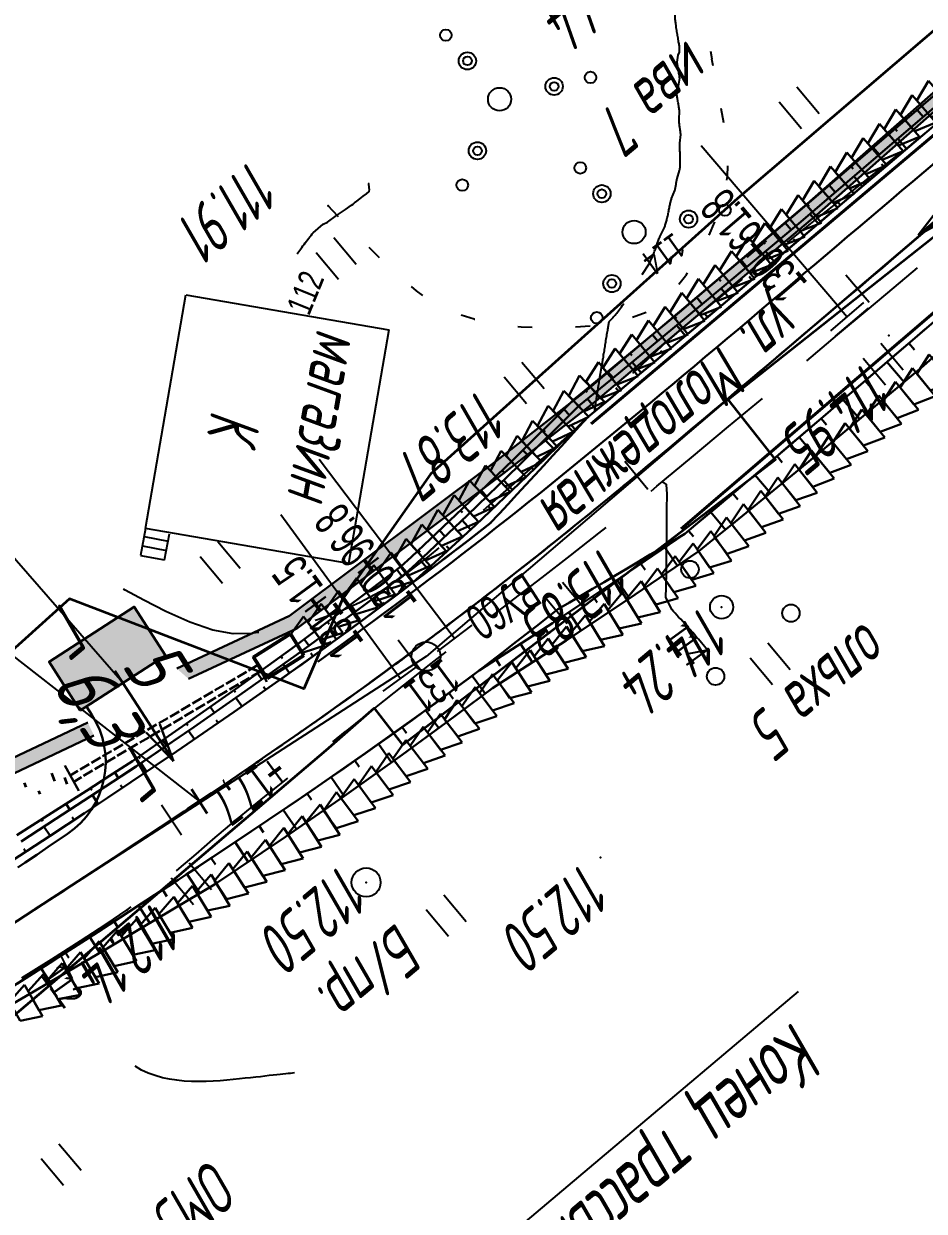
# Model space of a CAD drawing. Header units: millimetres. Extents: x -1799 to 6962, y -1020 to 4121.
# Drawn here: x 6641.5 to 6703.7, y -978.3 to -896.3 of the extents above; entities that cross this region are included whole.
import ezdxf
from ezdxf import colors
from ezdxf.entities.mleader import LeaderData, LeaderLine
from ezdxf.math import Vec2, Vec3

# ---------------------------------------------------------------- set-up
doc = ezdxf.new("R2010")
doc.units = ezdxf.units.MM
for name, pattern in [('ACAD_ISO02W100', [15, 12, -3]), ('CONTI', [0]), ('STROT', [1.7, 0.5, -1.2])]:
    doc.linetypes.add(name, pattern=pattern)
for name, color, linetype, lineweight in [('10', 1, 'Continuous', 35), ('Гравий', 30, 'Continuous', 35), ('КОПИЯ_ОСЬ_13_ОТКОСЫ', 7, 'Continuous', 30), ('КОПИЯ_ОСЬ_ГРАНИЦЫ_ПОЛОС', 7, 'Continuous', 30), ('КОПИЯ_ОСЬ_ОТКОСЫ', 7, 'Continuous', 30), ('Огражд-перила', 1, 'ограждение2', 40), ('ОСЬ_ВЕРХ_ПОКРЫТИЯ_ГРАНИЦЫ_ПОЛОС', 7, 'Continuous', 30), ('ОСЬ_ВЕРХ_ПОКРЫТИЯ_ОСЬ', 1, 'Continuous', 30), ('Ось_примыкания', 1, 'Continuous', 35), ('Отметки', 5, 'Continuous', 30), ('Тротуар', 40, 'Continuous', 35), ('Трубы мет.', 7, 'ACAD_ISO02W100', 30), ('Уклоны ПЧ', 5, 'Continuous', 30)]:
    doc.layers.add(name, color=color, linetype=linetype, lineweight=lineweight)
for name, color, linetype in [('GOR_BDEFAULT', 212, 'CONTI'), ('NAD_MDEFAULT', 7, 'CONTI'), ('PI_OTDEFAULT', 172, 'CONTI'), ('PI_TTDEFAULT', 5, 'CONTI'), ('SIT_LDEFAULT', 7, 'CONTI'), ('USLZNDEFAULT', 7, 'CONTI'), ('канава', 7, 'Continuous'), ('канавы', 14, 'Continuous'), ('КОПИЯ_ОСЬ_ТАНГЕНСЫ', 1, 'Continuous'), ('ОСЬ_ВЕРХ_ПОКРЫТИЯ_ПИКЕТЫ', 1, 'Continuous'), ('ОСЬ_ВЕРХ_ПОКРЫТИЯ_РАЗБИВКА_КРИВ', 1, 'Continuous'), ('ОСЬ_ВЕРХ_ПОКРЫТИЯ_ТАНГЕНСЫ', 1, 'Continuous'), ('разметка', 7, 'Continuous')]:
    doc.layers.add(name, color=color, linetype=linetype)
doc.layers.get('КОПИЯ_ОСЬ_ОТКОСЫ').off()
doc.styles.add('eskd', font='spds.shx', dxfattribs={"width": 1.2, "oblique": 15})
doc.styles.add('SHRFT', font='TXT', dxfattribs={"width": 3.5})
doc.styles.get("Standard").update_dxf_attribs({"font": 'arial.ttf'})
doc.styles.add('ГОСТ', font='', dxfattribs={"oblique": 15, "height": 4})
doc.styles.get('ГОСТ').set_extended_font_data('GOST type A')
doc.linetypes.add('ограждение2', pattern='A,0.25,-0.1,[132,ltypeshp.shx,S=0.1,R=0,X=-0.1,Y=0],-0.1,1', length=1.45)

# ---------------------------------------------------------------- blocks, each defined once
blk = doc.blocks.new('BL_2011')
at = {"color": 0}
for p, q in [((0, 0), (0, 2.4)), ((1.6, 0), (1.6, 2.4))]:
    blk.add_line(p, q, dxfattribs=at)
blk = doc.blocks.new('BL_20')
at = {"color": 0}
blk.add_circle((0, 0), 1, dxfattribs=at)
blk = doc.blocks.new('BL_172')
at = {"color": 0}
for centre, radius in [((0, 3.4), 0.6), ((0, 0), 0.8), ((-3.4, -3.4), 0.6), ((3.4, -3.4), 0.6)]:
    blk.add_circle(centre, radius, dxfattribs=at)
blk = doc.blocks.new('BL_2010')
at = {"color": 0}
for centre, radius in [((0, 5.78), 0.4), ((0, 3.46), 0.6), ((0, 3.46), 0.3), ((0, 0), 0.8), ((-3.46, -1.74), 0.6), ((-3.46, -1.74), 0.3), ((3.46, -1.74), 0.6), ((3.46, -1.74), 0.3), ((-5.78, -2.88), 0.4), ((5.78, -2.88), 0.4)]:
    blk.add_circle(centre, radius, dxfattribs=at)
blk = doc.blocks.new('6')
at = {"layer": 'канава', "color": 5, "linetype": 'Continuous', "lineweight": 30}
for p, q in [((-1.5, -1.25), (-1.5, 1.25)), ((0, 0.75), (-1.5, 1.25)), ((0, 0.75), (0, -0.75)), ((0, -0.75), (-1.5, -1.25))]:
    blk.add_line(p, q, dxfattribs=at)
blk = doc.blocks.new('*U60')
at = {"layer": 'КОПИЯ_ОСЬ_13_ОТКОСЫ'}
for points in [[(139.828, -781.421), (124.639, -794.432), (118.802, -799.315), (116.616, -801.136), (111.51, -805.35), (110.049, -806.542), (109.317, -807.136), (105.14, -811.284), (101.623, -814.691), (98.065, -818.047), (97.347, -818.711), (94.844, -820.625), (93.662, -821.511), (89.789, -824.346), (85.868, -827.133), (82.702, -829.334), (78.711, -832.055), (77.131, -833.095), (75.546, -834.132), (73.162, -835.683), (70.772, -837.229)], [(154.577, -767.893), (124.228, -793.95), (118.413, -798.857), (116.236, -800.687), (111.152, -804.919), (109.697, -806.117), (108.968, -806.714), (104.79, -810.85), (101.274, -814.246), (97.717, -817.591), (97, -818.253), (94.502, -820.163), (93.315, -821.037), (89.471, -823.898), (85.577, -826.711), (82.431, -828.934), (78.465, -831.684), (76.877, -832.711), (75.285, -833.735), (72.891, -835.267), (70.489, -836.794)], [(132.679, -786.694), (133.1, -787.184)], [(131.162, -787.997), (131.302, -788.16)], [(129.645, -789.3), (130.062, -789.786)], [(128.127, -790.603), (128.266, -790.765)], [(126.61, -791.905), (127.024, -792.388)], [(125.092, -793.208), (125.23, -793.369)], [(123.57, -794.505), (123.976, -794.986)], [(122.042, -795.795), (122.177, -795.956)], [(120.513, -797.085), (120.908, -797.553)], [(118.985, -798.375), (119.116, -798.531)], [(117.454, -799.663), (117.837, -800.119)], [(115.922, -800.948), (116.049, -801.1)], [(114.385, -802.228), (114.755, -802.672)], [(112.848, -803.507), (112.971, -803.655)], [(111.311, -804.787), (111.67, -805.218)], [(109.767, -806.059), (109.886, -806.203)], [(108.281, -807.394), (108.666, -807.783)], [(106.86, -808.801), (106.988, -808.931)], [(105.438, -810.208), (105.827, -810.601)], [(104.008, -811.605), (104.136, -811.738)], [(102.569, -812.995), (102.958, -813.398)], [(101.129, -814.383), (101.257, -814.519)], [(99.672, -815.753), (100.06, -816.165)], [(98.215, -817.123), (98.344, -817.26)], [(96.729, -818.46), (97.079, -818.917)], [(95.141, -819.675), (95.257, -819.827)], [(93.539, -820.872), (93.886, -821.343)], [(91.934, -822.065), (92.05, -822.222)], [(90.329, -823.259), (90.662, -823.707)], [(88.717, -824.443), (88.826, -824.593)], [(87.096, -825.614), (87.405, -826.041)], [(85.474, -826.784), (85.575, -826.928)], [(83.84, -827.938), (84.127, -828.344)], [(82.205, -829.09), (82.3, -829.226)], [(80.562, -830.23), (80.827, -830.612)], [(78.918, -831.369), (79.007, -831.497)], [(77.249, -832.47), (77.497, -832.854)], [(75.568, -833.554), (75.65, -833.682)], [(73.883, -834.632), (74.146, -835.043)], [(72.197, -835.708), (72.284, -835.845)]]:
    blk.add_lwpolyline(points, dxfattribs=at)
blk = doc.blocks.new('_None')
blk = doc.blocks.new('Крест')
at = {"layer": 'Отметки'}
for points in [[(0, 1), (0, -1)], [(-1, 0), (1, 0)]]:
    blk.add_lwpolyline(points, dxfattribs=at)
blk = doc.blocks.new('Стрелка')
at = {"layer": 'Уклоны ПЧ', "ltscale": 2}
for points in [[(-0.023, -0.048), (-0.023, 17.972)], [(-0.023, -0.048), (-0.578, 2.622)], [(-0.023, -0.048), (0.532, 2.622)]]:
    blk.add_lwpolyline(points, dxfattribs=at)

msp = doc.modelspace()

# ---------------------------------------------------------------- hatches: boundary and pattern name
at = {"layer": 'Гравий', "ltscale": 7}
msp.add_hatch(color=256, dxfattribs=at).paths.add_polyline_path([(6651.273, -939.926), (6649.127, -936.571), (6643.232, -940.382), (6645.395, -943.727)])
at = {"layer": 'Тротуар', "lineweight": 30, "ltscale": 7}
for points in [[(6726.216, -882.144), (6715.693, -891.382), (6704.525, -900.89), (6695.621, -908.729), (6680.401, -921.575), (6674.05, -926.549), (6659.844, -937.199), (6652.054, -940.83), (6652.871, -941.553), (6659.998, -938.231), (6660.361, -938.062), (6660.957, -937.615), (6674.659, -927.343), (6681.032, -922.351), (6696.274, -909.486), (6705.367, -901.481), (6716.077, -892.422), (6726.484, -883.18)], [(6637.452, -949.941), (6638.989, -948.947), (6646.339, -945.469), (6645.911, -944.566), (6638.502, -948.071), (6635.978, -949.505), (6630.981, -951.44), (6625.84, -954.862), (6625.056, -955.523), (6615.397, -966.206), (6616.963, -968.487), (6618.001, -968.233), (6616.669, -966.291), (6625.734, -956.259), (6626.442, -955.663), (6631.444, -952.333), (6636.533, -950.363)]]:
    msp.add_hatch(color=256, dxfattribs=at).paths.add_polyline_path(points)

# ---------------------------------------------------------------- linework, layer by layer
at = {"linetype": 'Continuous'}
msp.add_lwpolyline([(6694.979, -963.148), (6653.886, -997.815), (6612.532, -976.691)], dxfattribs=at)
at = {"layer": '10'}
for points in [[(6665.698, -943.573), (6667.658, -946.113), (6693.418, -926.393), (6690.158, -922.253), (6716.348, -901.533), (6718.498, -904.333), (6768.788, -862.303), (6777.188, -859.553), (6869.688, -782.433), (6884.528, -761.723), (6893.698, -739.663), (6896.038, -716.233), (6894.478, -695.143), (6882.058, -646.693)], [(6864.268, -742.903), (6853.348, -765.163), (6762.268, -847.203), (6690.788, -908.353), (6671.228, -925.923), (6669.588, -927.403), (6663.488, -936.093), (6660.838, -942.243), (6644.658, -936.023), (6598.008, -978.063), (6595.598, -980.003), (6609.768, -992.213), (6612.618, -989.123), (6619.488, -982.923), (6619.488, -982.923), (6662.378, -946.483), (6665.698, -943.573)], [(6762.268, -847.203), (6690.788, -908.353), (6671.228, -925.923), (6669.588, -927.403), (6663.488, -936.093), (6660.838, -942.243), (6644.658, -936.023), (6598.008, -978.063), (6595.598, -980.003), (6609.768, -992.213), (6612.618, -989.123), (6619.488, -982.923), (6619.488, -982.923), (6662.378, -946.483), (6665.698, -943.573), (6667.658, -946.113), (6693.418, -926.393), (6690.158, -922.253), (6716.348, -901.533)]]:
    msp.add_lwpolyline(points, dxfattribs=at)
at = {"layer": 'GOR_BDEFAULT', "color": 212, "flags": 128}
for points, elevation in [([(6684.222, -913.611), (6684.692, -912.871), (6684.712, -912.831), (6684.742, -912.781), (6684.762, -912.731), (6684.792, -912.681), (6684.812, -912.621), (6684.842, -912.561), (6684.872, -912.501), (6684.892, -912.431), (6684.922, -912.371), (6684.952, -912.301), (6684.982, -912.231), (6685.012, -912.161), (6685.042, -912.091), (6685.062, -912.011), (6685.092, -911.941), (6685.122, -911.871), (6685.152, -911.791), (6685.172, -911.721), (6685.202, -911.651), (6685.232, -911.571), (6685.252, -911.501), (6685.282, -911.431), (6685.302, -911.361), (6685.322, -911.301), (6685.352, -911.231), (6685.372, -911.171), (6685.392, -911.111), (6685.422, -911.061), (6685.442, -911.011), (6685.462, -910.961), (6685.742, -910.421), (6685.752, -910.371), (6685.772, -910.321), (6685.792, -910.261), (6685.812, -910.201), (6685.832, -910.131), (6685.852, -910.071), (6685.872, -910.001), (6685.892, -909.931), (6685.912, -909.851), (6685.922, -909.781), (6685.942, -909.701), (6685.962, -909.621), (6685.982, -909.551), (6686.002, -909.471), (6686.012, -909.391), (6686.032, -909.311), (6686.052, -909.231), (6686.062, -909.151), (6686.082, -909.071), (6686.092, -909.001), (6686.112, -908.921), (6686.122, -908.851), (6686.142, -908.781), (6686.152, -908.711), (6686.172, -908.651), (6686.182, -908.581), (6686.202, -908.521), (6686.212, -908.471), (6686.232, -908.411), (6686.242, -908.361), (6686.472, -907.801), (6686.482, -907.761), (6686.502, -907.701), (6686.512, -907.651), (6686.522, -907.591), (6686.532, -907.531), (6686.542, -907.471), (6686.552, -907.411), (6686.562, -907.351), (6686.572, -907.291), (6686.582, -907.231), (6686.592, -907.171), (6686.602, -907.121), (6686.612, -907.061), (6686.622, -907.011), (6686.632, -906.971), (6686.802, -906.441), (6686.812, -906.401), (6686.822, -906.351), (6686.822, -906.301), (6686.832, -906.241), (6686.832, -906.191), (6686.842, -906.131), (6686.842, -906.061), (6686.842, -906.001), (6686.842, -905.941), (6686.842, -905.871), (6686.842, -905.801), (6686.842, -905.731), (6686.842, -905.661), (6686.842, -905.591), (6686.842, -905.521), (6686.842, -905.441), (6686.832, -905.371), (6686.832, -905.301), (6686.832, -905.231), (6686.832, -905.161), (6686.822, -905.091), (6686.822, -905.021), (6686.822, -904.951), (6686.822, -904.891), (6686.822, -904.831), (6686.822, -904.771), (6686.822, -904.711), (6686.822, -904.651), (6686.822, -904.601), (6686.822, -904.551), (6686.872, -903.951), (6686.872, -903.901), (6686.862, -903.841), (6686.862, -903.771), (6686.852, -903.711), (6686.842, -903.641), (6686.832, -903.571), (6686.822, -903.491), (6686.812, -903.421), (6686.802, -903.351), (6686.792, -903.281), (6686.782, -903.211), (6686.772, -903.141), (6686.762, -903.081), (6686.762, -903.011), (6686.762, -902.951), (6686.782, -902.251), (6686.772, -902.191), (6686.762, -902.121), (6686.752, -902.051), (6686.742, -901.981), (6686.732, -901.901), (6686.712, -901.831), (6686.702, -901.751), (6686.682, -901.671), (6686.672, -901.591), (6686.662, -901.511), (6686.642, -901.431), (6686.632, -901.361), (6686.622, -901.291), (6686.612, -901.221), (6686.602, -901.161), (6686.712, -900.601), (6686.812, -900.051), (6686.802, -899.991), (6686.792, -899.921), (6686.782, -899.851), (6686.772, -899.781), (6686.752, -899.701), (6686.742, -899.621), (6686.722, -899.541), (6686.712, -899.461), (6686.692, -899.381), (6686.682, -899.301), (6686.672, -899.231), (6686.652, -899.151), (6686.642, -899.081), (6686.632, -899.021), (6686.632, -898.951), (6686.692, -898.461), (6686.802, -898.251), (6686.802, -897.921), (6686.792, -897.871), (6686.782, -897.811), (6686.772, -897.751), (6686.762, -897.681), (6686.742, -897.611), (6686.732, -897.531), (6686.722, -897.461), (6686.702, -897.371), (6686.692, -897.291), (6686.672, -897.201), (6686.662, -897.111), (6686.642, -897.031), (6686.632, -896.941), (6686.612, -896.851), (6686.602, -896.761), (6686.582, -896.671), (6686.572, -896.581), (6686.562, -896.491), (6686.552, -896.411), (6686.542, -896.321), (6686.532, -896.231), (6686.522, -896.151), (6686.512, -896.071), (6686.502, -895.991), (6686.492, -895.901), (6686.492, -895.821), (6686.482, -895.741), (6686.482, -895.661), (6686.472, -895.591), (6686.472, -895.511), (6686.472, -895.431), (6686.472, -895.361), (6686.472, -895.291), (6686.472, -895.221), (6686.472, -895.151), (6686.472, -895.081), (6686.472, -895.011), (6686.472, -894.951), (6686.482, -894.891), (6686.482, -894.841), (6686.482, -894.791), (6686.482, -894.741), (6686.492, -894.691), (6686.492, -894.651), (6686.492, -894.611)], 114), ([(6661.492, -910.731), (6662.182, -910.131), (6662.462, -909.991), (6663.092, -909.541), (6663.712, -909.121), (6664.122, -908.831), (6664.242, -908.751), (6664.342, -908.671), (6664.502, -908.551), (6664.712, -908.391), (6664.942, -908.211), (6665.162, -908.031), (6665.342, -907.871), (6665.372, -907.751), (6665.362, -907.641), (6665.352, -907.541), (6665.332, -907.441), (6665.322, -907.371), (6665.322, -907.321), (6665.312, -907.301)], 112), ([(6661.492, -910.731), (6662.182, -910.131), (6662.462, -909.991), (6663.092, -909.541), (6663.712, -909.121), (6664.122, -908.831), (6664.242, -908.751), (6664.342, -908.671), (6664.502, -908.551), (6664.712, -908.391), (6664.942, -908.211), (6665.162, -908.031), (6665.342, -907.871), (6665.372, -907.751), (6665.362, -907.641), (6665.352, -907.541), (6665.332, -907.441), (6665.322, -907.371), (6665.322, -907.321), (6665.312, -907.301)], 112), ([(6660.382, -912.181), (6660.432, -912.111), (6660.492, -912.031), (6660.552, -911.941), (6660.622, -911.841), (6660.702, -911.741), (6660.772, -911.641), (6660.852, -911.531), (6660.932, -911.431), (6661.012, -911.321), (6661.102, -911.211), (6661.182, -911.111), (6661.262, -911.001), (6661.342, -910.911), (6661.422, -910.811), (6661.492, -910.731)], 112), ([(6660.382, -912.181), (6660.432, -912.111), (6660.492, -912.031), (6660.552, -911.941), (6660.622, -911.841), (6660.702, -911.741), (6660.772, -911.641), (6660.852, -911.531), (6660.932, -911.431), (6661.012, -911.321), (6661.102, -911.211), (6661.182, -911.111), (6661.262, -911.001), (6661.342, -910.911), (6661.422, -910.811), (6661.492, -910.731)], 112), ([(6660.382, -912.181), (6660.432, -912.111), (6660.492, -912.031), (6660.552, -911.941), (6660.622, -911.841), (6660.702, -911.741), (6660.772, -911.641), (6660.852, -911.531), (6660.932, -911.431), (6661.012, -911.321), (6661.102, -911.211), (6661.182, -911.111), (6661.262, -911.001), (6661.342, -910.911), (6661.422, -910.811), (6661.492, -910.731)], 112), ([(6660.382, -912.181), (6660.432, -912.111), (6660.492, -912.031), (6660.552, -911.941), (6660.622, -911.841), (6660.702, -911.741), (6660.772, -911.641), (6660.852, -911.531), (6660.932, -911.431), (6661.012, -911.321), (6661.102, -911.211), (6661.182, -911.111), (6661.262, -911.001), (6661.342, -910.911), (6661.422, -910.811), (6661.492, -910.731)], 112), ([(6680.942, -923.011), (6680.952, -922.901), (6681.012, -922.501), (6681.022, -922.431), (6681.032, -922.351), (6681.052, -922.261), (6681.062, -922.161), (6681.082, -922.061), (6681.102, -921.961), (6681.112, -921.851), (6681.132, -921.741), (6681.152, -921.631), (6681.162, -921.521), (6681.182, -921.411), (6681.202, -921.301), (6681.222, -921.191), (6681.232, -921.091), (6681.252, -920.991), (6681.432, -919.921), (6681.442, -919.851), (6681.452, -919.781), (6681.462, -919.711), (6681.482, -919.641), (6681.492, -919.561), (6681.502, -919.491), (6681.512, -919.411), (6681.532, -919.321), (6681.542, -919.241), (6681.552, -919.151), (6681.572, -919.061), (6681.582, -918.971), (6681.602, -918.881), (6681.612, -918.781), (6681.632, -918.681), (6681.652, -918.581), (6681.662, -918.481), (6681.682, -918.371), (6681.702, -918.261), (6681.712, -918.161), (6681.732, -918.051), (6681.752, -917.951), (6681.772, -917.851), (6681.782, -917.751), (6681.802, -917.651), (6681.822, -917.561), (6681.832, -917.471), (6681.842, -917.391), (6681.862, -917.321), (6681.872, -917.251), (6681.942, -916.871), (6682.102, -916.691), (6682.132, -916.661), (6682.162, -916.621), (6682.202, -916.581), (6682.242, -916.531), (6682.292, -916.481), (6682.342, -916.421), (6682.392, -916.361), (6682.452, -916.291), (6682.512, -916.211), (6682.572, -916.131), (6682.642, -916.041), (6682.712, -915.941), (6682.792, -915.841), (6682.862, -915.731), (6682.952, -915.611)], 114), ([(6688.752, -939.601), (6688.532, -939.331), (6688.312, -939.061), (6688.102, -938.811), (6687.902, -938.571), (6687.712, -938.351), (6687.522, -938.141), (6687.342, -937.951), (6687.182, -937.761), (6687.022, -937.591), (6686.872, -937.431), (6686.732, -937.281), (6686.602, -937.151), (6686.482, -937.021), (6686.372, -936.901), (6686.282, -936.791), (6685.842, -935.921), (6685.862, -935.221), (6685.882, -934.201), (6685.882, -934.111), (6685.882, -934.021), (6685.882, -933.931), (6685.882, -933.841), (6685.882, -933.751), (6685.882, -933.661), (6685.882, -933.561), (6685.892, -933.471), (6685.892, -933.381), (6685.892, -933.291), (6685.892, -933.201), (6685.892, -933.111), (6685.892, -933.021), (6685.892, -932.941), (6685.892, -932.861), (6685.912, -931.431), (6685.912, -931.271), (6685.912, -931.101), (6685.912, -930.921), (6685.912, -930.731), (6685.922, -930.541), (6685.922, -930.351), (6685.922, -930.151), (6685.922, -929.961), (6685.922, -929.771), (6685.922, -929.581), (6685.922, -929.401), (6685.932, -929.231), (6685.932, -929.061), (6685.932, -928.921), (6685.932, -928.781), (6685.882, -928.111), (6685.662, -927.961)], 114), ([(6644.862, -962.241), (6644.022, -960.581)], 112), ([(6660.182, -968.771), (6660.052, -968.791), (6659.912, -968.801), (6659.762, -968.821), (6659.592, -968.841), (6659.392, -968.861), (6659.192, -968.881), (6658.962, -968.911), (6658.712, -968.931), (6658.442, -968.961), (6658.152, -968.991), (6657.842, -969.031), (6657.512, -969.061), (6657.162, -969.101), (6656.782, -969.141), (6656.382, -969.181), (6655.962, -969.231), (6655.522, -969.271), (6655.052, -969.311), (6654.572, -969.341), (6654.082, -969.361), (6653.592, -969.371), (6653.082, -969.361), (6652.572, -969.331), (6652.062, -969.281), (6651.562, -969.211), (6651.062, -969.101), (6650.572, -968.961), (6650.092, -968.781), (6649.622, -968.571), (6649.182, -968.311)], 112)]:
    msp.add_lwpolyline(points, dxfattribs=dict(at, elevation=elevation))
at = {"layer": 'PI_TTDEFAULT', "color": 5}
for p in [(6662.522, -908.881, 111.914), (6701.262, -917.821, 114.955), (6689.702, -936.591, 114.239), (6681.342, -953.881, 112.502), (6665.142, -955.611, 112.5), (6648.632, -957.501, 112.136)]:
    msp.add_point(p, dxfattribs=at)
at = {"layer": 'SIT_LDEFAULT', "color": 7}
for p, q in [((6689.042, -898.741), (6688.962, -898.201)), ((6689.122, -899.191), (6689.032, -898.741)), ((6689.852, -903.131), (6689.672, -902.151)), ((6702.052, -905.191), (6700.242, -906.631)), ((6690.112, -906.831), (6690.122, -906.101)), ((6690.052, -907.101), (6690.112, -906.831)), ((6700.242, -906.631), (6698.272, -908.181)), ((6662.522, -908.881), (6662.802, -909.181)), ((6698.272, -908.181), (6696.502, -909.571)), ((6662.802, -909.181), (6663.212, -909.601)), ((6696.502, -909.571), (6695.022, -910.761)), ((6688.832, -910.891), (6689.222, -909.971)), ((6695.022, -910.761), (6694.222, -911.401)), ((6665.322, -911.731), (6665.972, -912.371)), ((6665.962, -912.381), (6666.032, -912.451)), ((6686.742, -914.291), (6687.212, -913.701)), ((6687.222, -913.711), (6687.352, -913.501)), ((6701.622, -914.521), (6703.242, -913.161)), ((6668.242, -914.451), (6668.592, -914.751)), ((6690.882, -914.111), (6689.502, -915.241)), ((6691.112, -913.931), (6690.882, -914.111)), ((6699.762, -916.071), (6701.622, -914.521)), ((6649.902, -931.161), (6652.692, -915.011)), ((6652.692, -915.011), (6666.702, -917.431)), ((6668.592, -914.751), (6669.032, -915.071)), ((6689.502, -915.241), (6688.182, -916.321)), ((6683.552, -916.561), (6684.492, -916.221)), ((6688.182, -916.321), (6686.962, -917.351)), ((6697.712, -917.791), (6699.762, -916.071)), ((6671.712, -916.411), (6672.612, -916.681)), ((6672.612, -916.701), (6672.652, -916.711)), ((6679.612, -917.221), (6680.612, -917.151)), ((6666.702, -917.431), (6663.912, -933.581)), ((6675.612, -917.201), (6675.852, -917.221)), ((6675.852, -917.231), (6676.612, -917.261)), ((6686.962, -917.351), (6685.872, -918.291)), ((6695.582, -919.581), (6697.712, -917.791)), ((6685.872, -918.291), (6684.872, -919.201)), ((6684.872, -919.201), (6683.892, -920.131)), ((6683.892, -920.131), (6683.552, -920.461)), ((6690.182, -924.121), (6692.522, -922.171)), ((6680.712, -923.261), (6680.022, -923.911)), ((6680.022, -923.911), (6679.022, -924.811)), ((6687.622, -926.261), (6690.182, -924.121)), ((6679.022, -924.811), (6677.712, -925.971)), ((6677.712, -925.971), (6675.932, -927.531)), ((6685.232, -928.241), (6687.622, -926.261)), ((6675.932, -927.541), (6673.852, -929.371)), ((6684.832, -928.571), (6685.232, -928.241)), ((6673.852, -929.371), (6673.222, -929.911)), ((6681.222, -931.491), (6681.732, -931.081)), ((6649.902, -931.161), (6649.552, -933.031)), ((6649.802, -931.721), (6651.462, -932.031)), ((6663.912, -933.581), (6649.902, -931.161)), ((6651.212, -933.331), (6651.552, -931.531)), ((6679.272, -933.021), (6681.222, -931.491)), ((6649.682, -932.351), (6651.342, -932.671)), ((6670.162, -932.491), (6669.502, -933.041)), ((6649.552, -933.031), (6651.212, -933.331)), ((6669.502, -933.041), (6667.582, -934.531)), ((6677.312, -934.541), (6679.272, -933.021)), ((6667.582, -934.531), (6666.062, -935.571)), ((6675.352, -936.051), (6677.312, -934.541)), ((6648.492, -935.421), (6648.372, -935.351)), ((6649.772, -936.121), (6648.492, -935.421)), ((6666.062, -935.571), (6664.732, -936.281)), ((6651.302, -936.901), (6649.772, -936.121)), ((6664.732, -936.281), (6663.292, -936.921)), ((6673.832, -937.221), (6675.352, -936.051)), ((6652.952, -937.631), (6651.302, -936.901)), ((6654.552, -938.181), (6652.952, -937.631)), ((6661.782, -937.461), (6661.622, -937.511)), ((6663.292, -936.921), (6661.782, -937.471)), ((6655.962, -938.431), (6654.552, -938.181)), ((6657.302, -938.411), (6655.962, -938.431)), ((6657.722, -938.351), (6657.302, -938.401)), ((6669.642, -940.481), (6670.672, -939.681)), ((6667.742, -941.991), (6669.642, -940.491)), ((6665.732, -943.581), (6667.742, -941.991)), ((6663.712, -945.201), (6665.732, -943.581)), ((6662.842, -945.891), (6663.712, -945.191)), ((6658.262, -949.581), (6659.722, -948.401)), ((6656.902, -950.681), (6658.262, -949.591)), ((6655.722, -951.661), (6656.902, -950.681)), ((6654.552, -952.651), (6655.722, -951.661)), ((6653.392, -953.661), (6654.552, -952.651)), ((6652.232, -954.651), (6653.392, -953.661)), ((6652.042, -954.801), (6652.232, -954.651)), ((6648.632, -957.501), (6648.912, -957.291)), ((6647.182, -958.491), (6648.632, -957.501)), ((6645.402, -959.651), (6647.182, -958.491)), ((6643.422, -960.911), (6645.402, -959.651)), ((6641.352, -962.211), (6643.422, -960.911))]:
    msp.add_line(p, q, dxfattribs=at)
at = {"layer": 'Гравий', "linetype": 'Continuous'}
msp.add_lwpolyline([(6645.395, -943.727), (6643.232, -940.382), (6649.127, -936.571), (6651.273, -939.926)], dxfattribs=at)
at = {"layer": 'канавы', "color": 5, "lineweight": 50}
for p, q in [((6659.911, -938.447), (6657.371, -940.045)), ((6657.371, -940.045), (6658.308, -941.535)), ((6658.308, -941.535), (6660.848, -939.937))]:
    msp.add_line(p, q, dxfattribs=at)
msp.add_lwpolyline([(6659.911, -938.447), (6660.848, -939.937)], dxfattribs=at)
at = {"layer": 'КОПИЯ_ОСЬ_13_ОТКОСЫ'}
for points in [[(6736.332, -876.259), (6690.652, -914.945), (6687.748, -917.392), (6682.662, -921.639), (6681.205, -922.842), (6680.475, -923.441), (6676.25, -927.548), (6672.693, -930.922), (6669.093, -934.245), (6668.368, -934.903), (6665.243, -937.236), (6663.872, -938.244), (6659.971, -941.064), (6656.026, -943.837), (6652.042, -946.57), (6647.275, -949.773), (6645.695, -950.823), (6643.319, -952.391), (6640.142, -954.476), (6611.416, -973.239)], [(6742.821, -883.868), (6697.39, -922.865), (6694.483, -925.348), (6689.364, -929.68), (6687.892, -930.913), (6687.153, -931.528), (6682.192, -934.92), (6678.018, -937.7), (6673.802, -940.426), (6672.953, -940.963), (6669.136, -943.805), (6665.127, -946.667), (6661.085, -949.467), (6657.019, -952.214), (6652.15, -955.432), (6650.547, -956.478), (6648.141, -958.038), (6645.732, -959.592), (6641.718, -962.167), (6615.222, -979.125)], [(6710.359, -896.966), (6695.169, -909.977), (6689.332, -914.86), (6687.147, -916.681), (6682.041, -920.895), (6680.58, -922.087), (6679.848, -922.681), (6675.67, -926.828), (6672.154, -930.236), (6668.595, -933.592), (6667.878, -934.256), (6665.374, -936.17), (6664.193, -937.056), (6660.32, -939.891), (6656.399, -942.679), (6653.232, -944.879), (6649.243, -947.6), (6647.662, -948.64), (6646.077, -949.678), (6643.693, -951.228), (6641.302, -952.774)], [(6702.475, -904.931), (6701.88, -904.229)], [(6700.949, -906.224), (6700.75, -905.99)], [(6718.569, -906.596), (6703.659, -919.934), (6697.79, -924.81), (6695.578, -926.64), (6690.381, -930.9), (6688.886, -932.113), (6688.136, -932.718), (6683.158, -936.118), (6678.967, -938.908), (6674.731, -941.646), (6673.879, -942.185), (6670.657, -944.591), (6667.641, -946.792), (6663.613, -949.656), (6659.56, -952.461), (6654.671, -955.764), (6649.724, -958.713), (6647.249, -960.172), (6643.949, -962.105), (6637.359, -965.952), (6626.22, -972.666), (6620.189, -976.232), (6615.519, -979.586)], [(6699.422, -907.516), (6698.842, -906.831)], [(6697.896, -908.809), (6697.703, -908.58)], [(6696.371, -910.101), (6695.804, -909.433)], [(6694.844, -911.394), (6694.656, -911.171)], [(6693.318, -912.687), (6692.743, -912.007)], [(6691.791, -913.979), (6691.6, -913.753)], [(6690.264, -915.271), (6689.676, -914.573)], [(6688.736, -916.56), (6688.539, -916.327)], [(6687.205, -917.846), (6686.605, -917.128)], [(6702.644, -918.354), (6703.038, -918.813)], [(6685.668, -919.128), (6685.469, -918.889)], [(6684.133, -920.41), (6683.519, -919.675)], [(6701.127, -919.657), (6702.319, -921.047)], [(6699.609, -920.96), (6700.007, -921.423)], [(6682.598, -921.691), (6682.395, -921.445)], [(6681.055, -922.964), (6680.433, -922.206)], [(6698.092, -922.262), (6699.243, -923.603)], [(6696.572, -923.563), (6696.955, -924.011)], [(6679.58, -924.311), (6679.351, -924.077)], [(6678.145, -925.705), (6677.486, -925.027)], [(6695.052, -924.863), (6696.16, -926.158)], [(6693.528, -926.157), (6693.894, -926.591)], [(6676.711, -927.099), (6676.492, -926.873)], [(6675.265, -928.482), (6674.642, -927.825)], [(6692.001, -927.449), (6693.062, -928.702)], [(6690.475, -928.741), (6690.828, -929.159)], [(6673.815, -929.858), (6673.607, -929.639)], [(6688.946, -930.031), (6689.96, -931.242)], [(6672.36, -931.23), (6671.773, -930.595)], [(6687.411, -931.313), (6687.748, -931.718)], [(6670.89, -932.587), (6670.695, -932.375)], [(6685.779, -932.468), (6686.646, -933.735)], [(6669.42, -933.943), (6668.863, -933.34)], [(6684.128, -933.596), (6684.417, -934.019)], [(6667.906, -935.247), (6667.743, -935.028)], [(6682.477, -934.725), (6683.344, -935.992)], [(6666.303, -936.443), (6665.835, -935.817)], [(6680.815, -935.837), (6681.099, -936.263)], [(6664.698, -937.636), (6664.543, -937.426)], [(6679.15, -936.946), (6680, -938.221)], [(6663.082, -938.815), (6662.635, -938.196)], [(6677.481, -938.047), (6677.758, -938.476)], [(6675.802, -939.133), (6676.632, -940.417)], [(6661.461, -939.987), (6661.313, -939.781)], [(6659.839, -941.157), (6659.407, -940.54)], [(6674.122, -940.219), (6674.398, -940.647)], [(6672.461, -941.33), (6673.376, -942.56)], [(6658.204, -942.307), (6658.059, -942.101)], [(6670.856, -942.525), (6671.161, -942.934)], [(6656.567, -943.457), (6656.144, -942.855)], [(6669.252, -943.719), (6670.167, -944.948)], [(6654.922, -944.594), (6654.784, -944.392)], [(6667.626, -944.883), (6667.923, -945.299)], [(6653.273, -945.725), (6652.864, -945.13)], [(6651.621, -946.853), (6651.487, -946.653)], [(6665.998, -946.045), (6666.904, -947.316)], [(6649.96, -947.969), (6649.565, -947.38)], [(6664.362, -947.196), (6664.659, -947.624)], [(6662.719, -948.335), (6663.627, -949.646)], [(6648.3, -949.084), (6648.168, -948.888)], [(6646.638, -950.196), (6646.228, -949.578)], [(6661.074, -949.474), (6661.372, -949.914)], [(6659.417, -950.594), (6660.322, -951.933)], [(6644.971, -951.3), (6644.834, -951.094)], [(6643.302, -952.402), (6642.877, -951.755)], [(6657.76, -951.713), (6658.061, -952.16)], [(6656.097, -952.823), (6657, -954.19)], [(6641.63, -953.5), (6641.489, -953.284)], [(6654.428, -953.926), (6654.729, -954.382)], [(6652.76, -955.029), (6653.648, -956.374)], [(6651.087, -956.125), (6651.381, -956.575)], [(6649.41, -957.215), (6650.197, -958.43)], [(6647.731, -958.302), (6647.993, -958.708)], [(6646.05, -959.386), (6646.746, -960.466)], [(6644.367, -960.467), (6644.599, -960.827)], [(6642.684, -961.547), (6643.289, -962.49)]]:
    msp.add_lwpolyline(points, dxfattribs=at)
at = {"layer": 'КОПИЯ_ОСЬ_ГРАНИЦЫ_ПОЛОС'}
msp.add_lwpolyline([(6645.816, -943.457), (6646.187, -944.032, -0.4077), (6644.517, -952.254), (6643.182, -953.16), (6642.382, -953.702), (6641.582, -954.243), (6641.081, -954.582)], format="xyb", dxfattribs=at)
at = {"layer": 'КОПИЯ_ОСЬ_ТАНГЕНСЫ'}
for p, q in [((6894.062, -748.341), (6669.282, -940.001)), ((6669.282, -940.001), (6612.532, -976.691))]:
    msp.add_line(p, q, dxfattribs=at)
msp.add_circle((6669.282, -940.001), 1, dxfattribs=at)
at = {"layer": 'Огражд-перила', "ltscale": 7}
for points in [[(6686.908, -931.182), (6723.216, -900.102), (6760.217, -868.453), (6773.269, -857.304), (6787.689, -845.008), (6806.097, -829.326), (6835.273, -804.462), (6855.464, -787.269, 0.05108), (6870.491, -771.565, 0.079886), (6883.495, -747.865, 0.04301), (6887.116, -734.056, -0.532002), (6894.485, -729.742), (6894.485, -729.742)], [(6680.682, -923.926), (6723.468, -887.854, 0.375775), (6725.334, -879.995), (6724.214, -877.771)]]:
    msp.add_lwpolyline(points, format="xyb", dxfattribs=at)
at = {"layer": 'ОСЬ_ВЕРХ_ПОКРЫТИЯ_ГРАНИЦЫ_ПОЛОС'}
for points in [[(6703.874, -903.748), (6703.119, -904.388), (6702.364, -905.027), (6701.609, -905.666), (6700.854, -906.306), (6700.1, -906.945), (6699.345, -907.584), (6698.59, -908.224), (6697.835, -908.863), (6697.08, -909.502), (6696.325, -910.141), (6695.57, -910.781), (6694.816, -911.42), (6694.061, -912.059), (6693.306, -912.698), (6692.552, -913.337), (6691.798, -913.975), (6691.044, -914.613), (6690.29, -915.249), (6689.537, -915.886), (6688.783, -916.521), (6688.029, -917.156), (6687.275, -917.79), (6686.521, -918.422), (6685.767, -919.054), (6685.012, -919.685), (6684.257, -920.314), (6683.502, -920.942), (6682.746, -921.569), (6681.99, -922.194), (6681.233, -922.818), (6680.475, -923.441), (6679.865, -924.117), (6679.254, -924.791), (6678.642, -925.465), (6678.028, -926.137), (6677.414, -926.809), (6676.798, -927.479), (6676.181, -928.147), (6675.563, -928.814), (6674.943, -929.48), (6674.322, -930.145), (6673.699, -930.808), (6672.941, -931.4), (6672.183, -931.99), (6671.422, -932.577), (6670.661, -933.162), (6669.898, -933.745), (6669.134, -934.325), (6668.368, -934.903), (6667.627, -935.462), (6666.884, -936.018), (6666.139, -936.572), (6665.393, -937.124), (6664.645, -937.674), (6663.86, -938.252), (6663.073, -938.829), (6662.284, -939.403), (6661.492, -939.975), (6661.401, -940.04)], [(6704.423, -905.905), (6703.668, -906.544), (6702.913, -907.183), (6702.158, -907.822), (6701.404, -908.461), (6700.649, -909.1), (6699.894, -909.74), (6699.14, -910.379), (6698.385, -911.018), (6697.63, -911.657), (6696.875, -912.296), (6696.121, -912.936), (6695.366, -913.575), (6694.611, -914.214), (6693.857, -914.852), (6693.103, -915.491), (6692.348, -916.129), (6691.594, -916.766), (6690.84, -917.403), (6690.085, -918.039), (6689.33, -918.675), (6688.575, -919.309), (6687.82, -919.943), (6687.064, -920.576), (6686.308, -921.208), (6685.551, -921.839), (6684.794, -922.469), (6684.036, -923.097), (6683.278, -923.724), (6682.519, -924.35), (6681.759, -924.975), (6680.998, -925.598), (6680.236, -926.219), (6679.474, -926.839), (6678.71, -927.457), (6677.945, -928.073), (6677.18, -928.687), (6676.413, -929.3), (6675.645, -929.91), (6674.875, -930.519), (6674.104, -931.125), (6673.332, -931.729), (6672.559, -932.33), (6671.784, -932.93), (6671.008, -933.526), (6670.23, -934.121), (6669.45, -934.712), (6668.669, -935.301), (6667.927, -935.861), (6667.183, -936.419), (6666.437, -936.974), (6665.69, -937.527), (6664.941, -938.077), (6664.154, -938.657), (6663.366, -939.234), (6662.575, -939.809), (6661.795, -940.373)], [(6703.791, -917.372), (6703.04, -918.017), (6702.29, -918.661), (6701.539, -919.305), (6700.789, -919.95), (6700.038, -920.594), (6699.286, -921.239), (6698.534, -921.884), (6697.782, -922.529), (6697.029, -923.174), (6696.275, -923.819), (6695.521, -924.464), (6694.765, -925.108), (6694.009, -925.753), (6693.252, -926.397), (6692.494, -927.04), (6691.734, -927.683), (6690.974, -928.326), (6690.213, -928.968), (6689.45, -929.609), (6688.686, -930.249), (6687.92, -930.889), (6687.154, -931.528), (6686.361, -932.008), (6685.567, -932.488), (6684.773, -932.966), (6683.977, -933.443), (6683.181, -933.919), (6682.383, -934.393), (6681.584, -934.865), (6680.785, -935.336), (6679.984, -935.805), (6679.182, -936.272), (6678.433, -936.707)], [(6673.746, -930.77), (6673.025, -931.335), (6672.253, -931.935), (6671.479, -932.534), (6670.704, -933.13), (6669.927, -933.723), (6669.149, -934.314), (6668.368, -934.902), (6667.627, -935.462), (6666.884, -936.018), (6666.139, -936.572), (6665.393, -937.124), (6664.644, -937.674), (6663.858, -938.254), (6663.071, -938.83), (6662.282, -939.404), (6661.49, -939.976), (6660.697, -940.546), (6659.902, -941.114), (6659.172, -941.632), (6659.172, -941.632)], [(6678.478, -936.659), (6678.477, -936.66), (6677.694, -937.281), (6676.909, -937.9), (6676.122, -938.517), (6675.333, -939.132), (6674.542, -939.744), (6673.749, -940.355), (6672.953, -940.963), (6672.194, -941.536), (6671.432, -942.107), (6670.668, -942.676), (6669.903, -943.242), (6669.136, -943.805), (6668.325, -944.391), (6667.514, -944.974), (6666.7, -945.554), (6665.885, -946.132), (6665.069, -946.707), (6664.251, -947.279), (6663.433, -947.849), (6662.613, -948.417), (6661.791, -948.982), (6660.969, -949.546), (6660.146, -950.107), (6659.322, -950.666), (6658.496, -951.223), (6657.67, -951.778), (6656.844, -952.331), (6656.016, -952.882), (6655.188, -953.432), (6654.359, -953.98), (6653.529, -954.527), (6652.699, -955.072), (6651.869, -955.616), (6651.038, -956.158), (6650.206, -956.699), (6649.375, -957.239), (6648.543, -957.778), (6647.71, -958.316), (6646.878, -958.853), (6646.045, -959.39), (6645.213, -959.925), (6644.38, -960.46), (6643.548, -960.994), (6642.715, -961.528), (6641.883, -962.061), (6641.05, -962.594)]]:
    msp.add_lwpolyline(points, dxfattribs=at)
at = {"layer": 'ОСЬ_ВЕРХ_ПОКРЫТИЯ_ОСЬ'}
msp.add_lwpolyline([(6838.939, -795.342), (6697.706, -915.764), (6697.706, -915.764), (6692.524, -920.176), (6690.299, -922.061), (6688.068, -923.94), (6686.577, -925.189), (6685.083, -926.433), (6683.585, -927.673), (6682.083, -928.908), (6680.577, -930.137), (6679.821, -930.749), (6679.065, -931.36), (6678.307, -931.969), (6677.547, -932.576), (6676.787, -933.181), (6676.024, -933.784), (6675.26, -934.386), (6674.495, -934.985), (6673.728, -935.582), (6672.959, -936.177), (6672.188, -936.77), (6671.415, -937.36), (6670.641, -937.948), (6670.641, -937.948, -0.003861), (6666.925, -940.714), (6666.925, -940.714), (6666.14, -941.288), (6665.353, -941.858), (6664.564, -942.427), (6663.774, -942.993), (6662.982, -943.557), (6662.188, -944.118), (6661.393, -944.678), (6660.596, -945.235), (6659.798, -945.79), (6658.999, -946.344), (6658.198, -946.895), (6657.396, -947.445), (6656.593, -947.993), (6655.789, -948.539), (6654.177, -949.627), (6652.562, -950.709), (6650.943, -951.786), (6649.321, -952.858), (6647.696, -953.926), (6645.255, -955.522), (6642.809, -957.112), (6637.912, -960.282)], format="xyb", dxfattribs=at)
at = {"layer": 'ОСЬ_ВЕРХ_ПОКРЫТИЯ_ПИКЕТЫ'}
for p, q in [((6698.284, -913.629), (6699.906, -915.532)), ((6683.018, -926.52), (6684.61, -928.448)), ((6667.355, -938.845), (6668.842, -940.855)), ((6667.355, -938.845), (6668.842, -940.855)), ((6651.002, -950.246), (6652.386, -952.328))]:
    msp.add_line(p, q, dxfattribs=at)
at = {"layer": 'ОСЬ_ВЕРХ_ПОКРЫТИЯ_РАЗБИВКА_КРИВ'}
for p, q in [((6697.706, -915.764), (6688.298, -904.731)), ((6699.497, -915.552), (6697.214, -917.499)), ((6699.821, -915.933), (6697.538, -917.879)), ((6697.706, -915.764), (6698.355, -916.525)), ((6670.641, -937.948), (6661.892, -926.384)), ((6666.925, -940.714), (6659.242, -930.227)), ((6672.441, -937.84), (6670.048, -939.65)), ((6670.641, -937.948), (6671.244, -938.745)), ((6668.726, -940.634), (6666.306, -942.407)), ((6666.925, -940.714), (6667.516, -941.521))]:
    msp.add_line(p, q, dxfattribs=at)
at = {"layer": 'ОСЬ_ВЕРХ_ПОКРЫТИЯ_ТАНГЕНСЫ'}
for p, q in [((6894.062, -748.341), (6669.282, -940.001)), ((6669.282, -940.001), (6612.532, -976.691))]:
    msp.add_line(p, q, dxfattribs=at)
msp.add_circle((6669.282, -940.001), 1, dxfattribs=at)
at = {"layer": 'Ось_примыкания', "color": 0}
for p, q in [((6643.404, -948.055), (6643.609, -948.618)), ((6641.525, -948.739), (6641.628, -949.021)), ((6644.493, -948.828), (6644.322, -948.359)), ((6642.614, -949.513), (6642.528, -949.278))]:
    msp.add_line(p, q, dxfattribs=at)
at = {"layer": 'Ось_примыкания', "linetype": 'Continuous'}
msp.add_lwpolyline([(6651.273, -939.927), (6645.395, -943.727)], dxfattribs=at)
at = {"layer": 'разметка', "lineweight": 30, "ltscale": 7}
for points in [[(6726.89, -890.881), (6708.484, -906.575, -0.003372), (6683.814, -927.484, -0.007197), (6674.495, -934.985, -0.008027), (6674.495, -934.985, -0.012479), (6661.498, -944.598)], [(6621.581, -970.84), (6638.377, -959.981), (6638.377, -959.981, 0.001154), (6646.232, -954.884)]]:
    msp.add_lwpolyline(points, format="xyb", dxfattribs=at)
at = {"layer": 'разметка', "linetype": 'STROT', "lineweight": 30}
msp.add_lwpolyline([(6661.498, -944.598, -0.010663), (6646.232, -954.884)], format="xyb", dxfattribs=at)
at = {"layer": 'Тротуар', "lineweight": 30, "ltscale": 7}
for points in [[(6652.054, -940.83), (6659.844, -937.199), (6674.05, -926.549), (6680.401, -921.575), (6695.621, -908.729), (6704.525, -900.89), (6715.693, -891.382), (6726.037, -882.286)], [(6660.361, -938.062), (6674.659, -927.343), (6681.032, -922.351), (6696.274, -909.486), (6705.367, -901.481), (6716.077, -892.422), (6726.484, -883.18)], [(6652.871, -941.553), (6660.361, -938.062)], [(6645.911, -944.566), (6638.502, -948.071), (6635.978, -949.505), (6635.978, -949.505), (6630.981, -951.44), (6625.84, -954.862), (6625.038, -955.538), (6615.397, -966.206), (6616.963, -968.487)], [(6639.825, -953.611), (6637.452, -949.941), (6638.989, -948.947), (6646.339, -945.469)]]:
    msp.add_lwpolyline(points, dxfattribs=at)
at = {"layer": 'Трубы мет.', "lineweight": 30}
for points in [[(6657.313, -940.005), (6658.28, -941.756)], [(6644.319, -947.532), (6645.286, -949.282)]]:
    msp.add_lwpolyline(points, dxfattribs=at)
at = {"layer": 'Трубы мет.', "lineweight": 30, "ltscale": 0.06}
for points in [[(6657.645, -940.606), (6644.696, -948.214)], [(6657.868, -941.011), (6644.937, -948.652)]]:
    msp.add_lwpolyline(points, dxfattribs=at)
at = {"layer": 'Уклоны ПЧ', "ltscale": 2}
for points in [[(6651.828, -947.232), (6648.334, -941.827)], [(6651.828, -947.232), (6650.893, -944.671)], [(6651.828, -947.232), (6649.95, -945.256)]]:
    msp.add_lwpolyline(points, dxfattribs=at)

# ---------------------------------------------------------------- block references
at = {"layer": 'USLZNDEFAULT', "color": 7, "rotation": 40}
for name, p in [('BL_2010', (6674.362, -901.511)), ('BL_2011', (6695.222, -903.551)), ('BL_2010', (6683.652, -910.681)), ('BL_2011', (6663.222, -913.951)), ('BL_2011', (6701.022, -921.251)), ('BL_2011', (6676.222, -922.551)), ('BL_172', (6689.702, -936.591)), ('BL_2011', (6655.222, -934.951)), ('BL_2011', (6679.022, -937.751)), ('BL_2011', (6693.222, -941.951)), ('BL_2011', (6653.222, -957.151)), ('BL_20', (6665.142, -955.611)), ('BL_2011', (6670.822, -959.351)), ('BL_2011', (6644.222, -976.551))]:
    msp.add_blockref(name, p, dxfattribs=at)
at = {"layer": 'КОПИЯ_ОСЬ_13_ОТКОСЫ'}
msp.add_blockref('*U60', (6570.531, -115.545), dxfattribs=at)
at = {"layer": 'КОПИЯ_ОСЬ_ОТКОСЫ'}
for p, rotation in [((6703.685, -902.17), 221.1288416123986), ((6702.556, -903.156), 221.1288416123986), ((6701.426, -904.143), 221.1288416123986), ((6700.296, -905.13), 221.1288416123986), ((6699.166, -906.116), 221.1288416123986), ((6698.036, -907.103), 221.1288416123986), ((6696.906, -908.09), 221.1288416123986), ((6695.777, -909.076), 221.1288416123986), ((6694.641, -910.056), 220.0594803646722), ((6693.493, -911.022), 220.0594803646722), ((6692.345, -911.987), 220.0594803646722), ((6691.197, -912.953), 220.0594803646722), ((6690.049, -913.918), 220.0594803646722), ((6688.9, -914.883), 219.9372380753948), ((6687.75, -915.846), 219.9372380753948), ((6686.599, -916.807), 219.6788830220868), ((6685.444, -917.765), 219.6788830220868), ((6684.29, -918.722), 219.6788830220868), ((6683.135, -919.68), 219.6788830220868), ((6681.981, -920.638), 219.6788830220868), ((6703.668, -921.054), 219.2210994405572), ((6680.821, -921.59), 219.3566352992036), ((6702.506, -922.003), 219.2210994405572), ((6679.663, -922.542), 223.8604921360167), ((6701.344, -922.951), 219.2210994405572), ((6678.582, -923.582), 223.8604921360167), ((6700.181, -923.9), 219.2210994405572), ((6677.5, -924.621), 223.8604921360167), ((6676.418, -925.66), 223.8604921360167), ((6699.019, -924.848), 219.2210994405572), ((6697.857, -925.797), 219.2210994405572), ((6675.335, -926.698), 223.1653689191766), ((6696.695, -926.745), 219.2210994405572), ((6674.241, -927.724), 223.1653689191766), ((6695.533, -927.694), 219.2210994405572), ((6673.147, -928.75), 223.1653689191766), ((6694.356, -928.624), 217.9852717020821), ((6693.174, -929.547), 217.9852717020821), ((6672.053, -929.777), 223.1653689191766), ((6691.992, -930.47), 217.9852717020821), ((6670.947, -930.79), 222.3894666172156), ((6669.839, -931.801), 222.3894666172156), ((6690.81, -931.393), 217.9852717020821), ((6668.731, -932.812), 222.3894666172156), ((6689.627, -932.316), 217.9852717020821), ((6667.618, -933.817), 221.8620713977526), ((6688.439, -933.232), 214.8682620426399), ((6687.208, -934.089), 214.8682620426399), ((6666.413, -934.711), 216.3548268808223), ((6685.978, -934.947), 214.8682620426399), ((6665.205, -935.6), 216.3548268808223), ((6684.747, -935.804), 214.8682620426399), ((6663.986, -936.473), 215.4674395193396), ((6683.514, -936.659), 211.3882329383422), ((6662.778, -937.363), 216.5046899394954), ((6682.234, -937.44), 211.3882329383422), ((6661.572, -938.255), 216.5046899394954), ((6680.953, -938.221), 211.3882329383422), ((6660.343, -939.135), 216.5046899394954), ((6679.673, -939.002), 211.3882329383422), ((6678.408, -939.808), 213.0212659650773), ((6677.15, -940.626), 213.0212659650773), ((6675.892, -941.443), 213.0212659650773), ((6674.635, -942.26), 213.0212659650773), ((6673.413, -943.129), 216.8277385277615), ((6672.212, -944.028), 216.8277385277615), ((6671.021, -944.939), 218.1198499485766), ((6669.835, -945.859), 217.3502064310734), ((6668.643, -946.769), 217.3502064310734), ((6667.45, -947.679), 217.3502064310734), ((6666.256, -948.586), 216.5540230693771), ((6665.051, -949.48), 216.5540230693771), ((6663.847, -950.373), 216.5540230693771), ((6662.642, -951.267), 216.5540230693771), ((6661.389, -952.091), 212.7104873300393), ((6660.127, -952.902), 212.7104873300393), ((6658.865, -953.713), 212.7104873300393), ((6657.603, -954.523), 212.7104873300393), ((6656.341, -955.334), 212.7104873300393), ((6655.079, -956.144), 212.7104873300393), ((6653.792, -956.915), 210.7034640020359), ((6652.502, -957.681), 210.7034640020359), ((6651.213, -958.447), 210.7034640020359), ((6648.633, -959.979), 210.7034640020359), ((6649.923, -959.213), 210.7034640020359), ((6647.343, -960.745), 210.7034640020359), ((6646.054, -961.51), 210.7034640020359), ((6644.764, -962.276), 210.7034640020359), ((6643.467, -963.03), 209.8112562277057), ((6642.165, -963.775), 209.8112562277057), ((6640.864, -964.521), 209.8112562277057)]:
    msp.add_blockref('6', p, dxfattribs=dict(at, rotation=rotation))
at = {"layer": 'Отметки', "rotation": 123.1147179089316}
for p in [(6648.334, -941.827), (6653.618, -950.001)]:
    msp.add_blockref('Крест', p, dxfattribs=at)
at = {"layer": 'Уклоны ПЧ', "rotation": 310.3250910361551}
msp.add_blockref('Стрелка', (6703.334, -910.879), dxfattribs=at)

# ---------------------------------------------------------------- texts
at = {"layer": 'GOR_BDEFAULT', "color": 212, "style": 'SHRFT', "width": 0.75}
for s, rotation, p in [('114', 215.70457, (6686.375, -910.659, 114)), ('112', 67.88081, (6661.195, -916.533, 112)), ('112', 67.88081, (6661.195, -916.533, 112)), ('114', 306.03602, (6685.741, -938.502, 114)), ('112', 305.52455, (6642.63, -962.071, 112))]:
    msp.add_text(s, height=1.7223, rotation=rotation, dxfattribs=at).set_placement(p)
at = {"layer": 'NAD_MDEFAULT', "color": 7, "style": 'eskd', "oblique": 10, "width": 0.8}
for s, height, rotation, p in [('ива 7', 3.5, 220, (6687.404, -897.327)), ('ул. Молодежная', 3.5, 220.72155, (6693.559, -915.091)), ('магазин', 3.5, 259.90371, (6661.753, -917.267)), ('К', 3.5, 259.90371, (6654.465, -922.913)), ('Г', 3.5, 220, (6644.195, -936.193)), ('ольха 5', 3.5, 220, (6699.659, -937.482)), ('Г', 3.5, 220, (6649.093, -946.03)), ('Б/пр.', 3.5, 220, (6667.322, -958.285)), ('Конец трассы ПК 131+68,1', 4, 220.06642, (6694.712, -965.143)), (' ОМЗ-474', 3.5, 220, (6655.566, -973.688))]:
    msp.add_text(s, height=height, rotation=rotation, dxfattribs=at).set_placement(p)
at = {"layer": 'PI_OTDEFAULT', "color": 172, "style": 'eskd', "oblique": 10, "width": 0.8}
for s, p in [('112.44', (6683.185, -890.484)), ('111.91', (6657.282, -905.571)), ('114.95', (6699.722, -919.511)), ('113.87', (6673.082, -921.401)), ('113.83', (6681.602, -932.241)), ('114.24', (6688.462, -936.381)), ('112.50', (6663.491, -954.234)), ('112.50', (6680.194, -954.115)), ('112.14', (6650.619, -956.76))]:
    msp.add_text(s, height=3.5, rotation=220, dxfattribs=at).set_placement(p)
at = {"layer": 'КОПИЯ_ОСЬ_ТАНГЕНСЫ', "width": 0.6}
msp.add_text('ВУ60', height=2.5, rotation=212.88347, dxfattribs=at).set_placement((6676.056, -934.133))
at = {"layer": 'ОСЬ_ВЕРХ_ПОКРЫТИЯ_ПИКЕТЫ', "width": 0.6}
for s, p in [('131', (6670.397, -940.015)), ('+17,7', (6658.598, -946.619))]:
    msp.add_text(s, height=2.5, rotation=216.50404, dxfattribs=at).set_placement(p)
at = {"layer": 'ОСЬ_ВЕРХ_ПОКРЫТИЯ_РАЗБИВКА_КРИВ', "width": 0.6}
for s, rotation, p in [('130+61.8', 130.45277, (6695.704, -914.186)), ('130+96.8', 127.11051, (6668.734, -936.256)), ('131+1.5', 126.22572, (6665.044, -938.993))]:
    msp.add_text(s, height=2.5, rotation=rotation, dxfattribs=at).set_placement(p)
at = {"layer": 'ОСЬ_ВЕРХ_ПОКРЫТИЯ_ТАНГЕНСЫ', "width": 0.6}
msp.add_text('ВУ60', height=2.5, rotation=212.88347, dxfattribs=at).set_placement((6676.056, -934.133))
at = {"layer": 'Уклоны ПЧ', "style": 'ГОСТ', "oblique": 15}
for s, p in [('5', (6648.197, -940.559)), ('6,3', (6643.345, -941.92))]:
    msp.add_text(s, height=4, rotation=302.35796, dxfattribs=at).set_placement(p)

# ---------------------------------------------------------------- leaders
at = {"layer": 'Отметки', "ltscale": 0.2}
ml = msp.add_multileader_mtext('Standard', dxfattribs=at)
ml.set_content('112,44', color=256, style='ГОСТ')
ml.set_leader_properties()
ml.set_arrow_properties(name='NONE')
ml.build(insert=Vec2(0, 0))
ml.multileader.update_dxf_attribs({"text_left_attachment_type": 6, "text_right_attachment_type": 6, "dogleg_length": 0.36, "arrow_head_size": 2})
ctx = ml.context
ctx.base_point, ctx.arrow_head_size, ctx.landing_gap_size, ctx.plane_origin, ctx.plane_x_axis, ctx.plane_y_axis = Vec3(6621.994, -912.186), 2, 0, Vec3(6556.37, -897.719), Vec3(-0.839777, -0.542932), Vec3(0.542932, -0.839777)
ctx.left_attachment, ctx.right_attachment = 6, 6
notes = []
notes.append((ctx, [(0, (1, 1, 0), (6622.296, -911.991), (-0.839777, -0.542932), 0.36, [(0, [(6648.334, -941.827)], 0, [])])]))
ctx.mtext.insert, ctx.mtext.text_direction, ctx.mtext.rotation, ctx.mtext.line_spacing_style, ctx.mtext.flow_direction = Vec3(6624.491, -916.05), Vec3(-0.839777, -0.542932), 3.715517, 2, 5
ml = msp.add_multileader_mtext('Standard', dxfattribs=at)
ml.set_content('112,52', color=256, style='ГОСТ')
ml.set_leader_properties()
ml.set_arrow_properties(name='NONE')
ml.build(insert=Vec2(0, 0))
ml.multileader.update_dxf_attribs({"text_left_attachment_type": 6, "text_right_attachment_type": 6, "dogleg_length": 0.36, "arrow_head_size": 2})
ctx = ml.context
ctx.base_point, ctx.arrow_head_size, ctx.landing_gap_size, ctx.plane_origin, ctx.plane_x_axis, ctx.plane_y_axis = Vec3(6624.584, -927.768), 2, 0, Vec3(6558.96, -913.301), Vec3(-0.839777, -0.542932), Vec3(0.542932, -0.839777)
ctx.left_attachment, ctx.right_attachment = 6, 6
notes.append((ctx, [(0, (1, 1, 0), (6624.886, -927.572), (-0.839777, -0.542932), 0.36, [(0, [(6653.618, -950.001)], 0, [])])]))
ctx.mtext.insert, ctx.mtext.text_direction, ctx.mtext.rotation, ctx.mtext.line_spacing_style, ctx.mtext.flow_direction = Vec3(6627.19, -931.799), Vec3(-0.839777, -0.542932), 3.715517, 2, 5
ml = msp.add_multileader_mtext('Standard', dxfattribs=at)
ml.set_content('111,55', color=256, style='ГОСТ')
ml.set_leader_properties()
ml.set_arrow_properties(name='NONE')
ml.build(insert=Vec2(0, 0))
ml.multileader.update_dxf_attribs({"text_left_attachment_type": 6, "text_right_attachment_type": 6, "dogleg_length": 0.36, "arrow_head_size": 2})
ctx = ml.context
ctx.base_point, ctx.arrow_head_size, ctx.landing_gap_size, ctx.plane_origin, ctx.plane_x_axis, ctx.plane_y_axis = Vec3(6664.591, -980.902), 2, 0, Vec3(6593.702, -969.839), Vec3(-0.839777, -0.542932), Vec3(0.542932, -0.839777)
ctx.left_attachment, ctx.right_attachment, ctx.text_align_type = 6, 6, 2
notes.append((ctx, [(1, (1, 1, 0), (6649.721, -990.516), (0.839777, 0.542932), 0.36, [(0, [(6627.329, -967.134)], 0, [])])]))
ctx.mtext.insert, ctx.mtext.text_direction, ctx.mtext.rotation, ctx.mtext.alignment, ctx.mtext.line_spacing_style, ctx.mtext.flow_direction = Vec3(6652.521, -994.184), Vec3(-0.839777, -0.542932), 3.715517, 3, 2, 5
for ctx, leaders in notes:
    for number, flags, end, landing, length, lines in leaders:
        leader = LeaderData()
        leader.index, (leader.has_last_leader_line, leader.has_dogleg_vector, leader.attachment_direction) = number, flags
        leader.last_leader_point, leader.dogleg_vector, leader.dogleg_length = Vec3(end), Vec3(landing), length
        for number, points, colour, breaks in lines:
            line = LeaderLine()
            line.index, line.vertices, line.color, line.breaks = number, Vec3.list(points), colors.encode_raw_color(colour), breaks
            leader.lines.append(line)
        ctx.leaders.append(leader)

doc.saveas('drawing.dxf')
